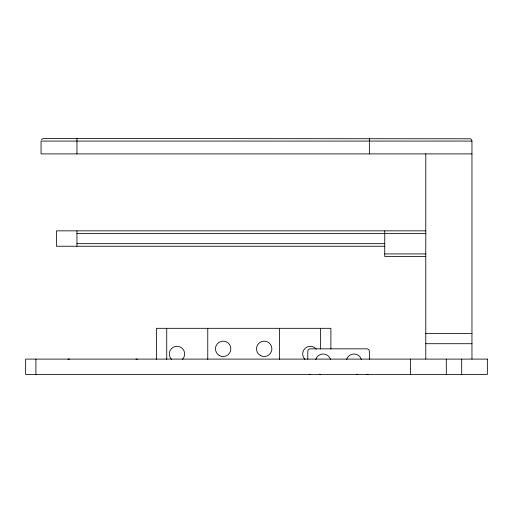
<?xml version="1.0" encoding="UTF-8"?>
<svg xmlns="http://www.w3.org/2000/svg" width="513" height="513" viewBox="0 0 513 513"><rect width="100%" height="100%" fill="white"/><g stroke="black" fill="none" stroke-linecap="round" stroke-linejoin="round"><path stroke-width="0.77" d="M41.457 139.671L43.137 138.555M68.126 359.363L69.255 359.1A2.565 2.565 0 0 0 68.075 359.389M43.624 138.51L470.575 138.799L471.569 139.716L471.96 141.049L471.96 359.1M471.96 141.075L41.066 141.075L41.04 153.9L471.96 153.9M425.79 230.85L56.43 230.85L56.43 246.24L384.75 246.24M76.95 233.415L425.79 233.415M76.95 243.675L384.75 243.675M384.75 253.935L425.79 253.935M425.79 256.5L384.75 256.5L384.75 230.863M425.79 333.45L471.96 333.45M425.79 343.71L471.96 343.71M137.074 359.363L135.971 359.1A2.565 2.565 0 0 1 137.125 359.389M461.7 359.1L461.7 374.49M446.31 359.1L446.31 374.49M425.79 153.9L425.79 359.1M410.4 359.1L410.4 374.49M369.36 138.523L369.36 153.9M369.36 359.299L369.36 351.405A2.565 2.565 0 0 0 366.795 348.84L310.365 348.84A2.565 2.565 0 0 0 307.8 351.405L307.8 359.299M330.885 349.02L330.885 328.32L156.465 328.32L156.465 359.363M320.625 328.32L320.625 349.02M279.585 328.32L279.585 359.363M207.765 328.32L207.765 359.363M166.725 328.32L166.725 359.363M76.95 138.523L76.95 153.9M76.95 230.85L76.95 246.24M35.91 359.1L35.91 374.49M367.975 374.201A2.565 2.565 0 0 1 366.795 374.49M315.79 359.549A7.695 7.695 0 0 1 330.59 359.549M346.57 359.549A7.695 7.695 0 0 1 361.37 359.549M310.365 374.49A2.565 2.565 0 0 1 309.185 374.201M320.625 374.49A2.565 2.565 0 0 1 319.445 374.201M357.715 374.201A2.565 2.565 0 0 1 356.535 374.49M304.921 359.414A7.695 7.695 0 0 1 305.209 348.256A7.695 7.695 0 0 1 316.341 349.122M171.541 359.414A7.695 7.695 0 0 1 171.541 348.526A7.695 7.695 0 0 1 182.429 348.526A7.695 7.695 0 0 1 182.429 359.414M487.35 359.1L25.65 359.1L25.65 374.49L487.35 374.49L487.35 359.1M260.347 355.503A7.695 7.695 0 0 0 271.89 348.84A7.695 7.695 0 0 0 260.347 342.177A7.695 7.695 0 0 0 260.347 355.503M219.308 355.503A7.695 7.695 0 0 0 230.85 348.84A7.695 7.695 0 0 0 219.308 342.177A7.695 7.695 0 0 0 219.308 355.503"/></g></svg>
